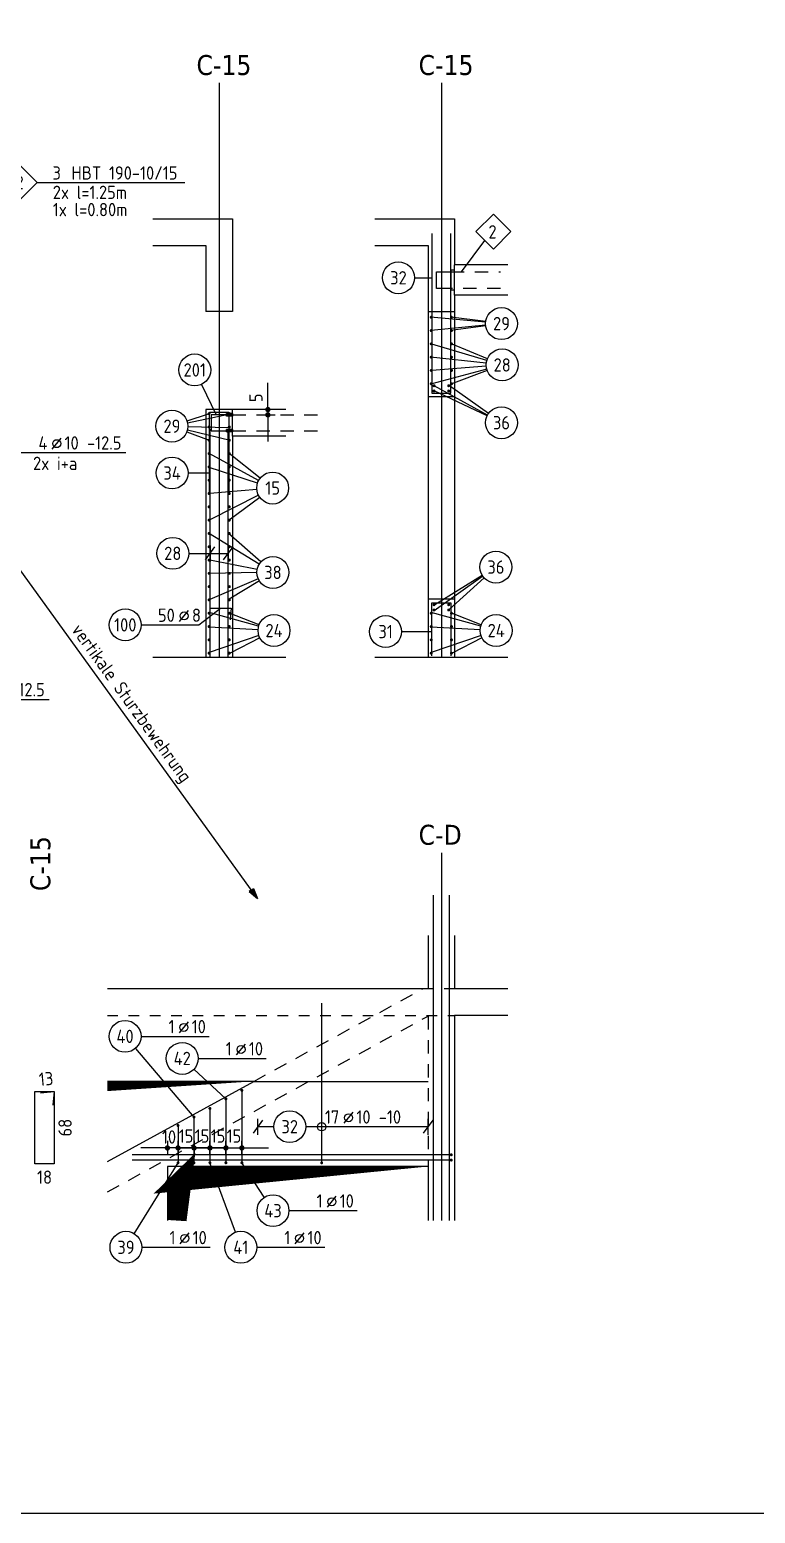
# Model space of a CAD drawing. Extents: x 399 to 532, y -4 to 185.
# Drawn here: x 456.75 to 463.57, y 22.05 to 35.99 of the extents above; entities that cross this region are included whole.
import ezdxf
from ezdxf.enums import TextEntityAlignment as Align

# ---------------------------------------------------------------- set-up
doc = ezdxf.new("R2010")
doc.units = 0
doc.header["$LTSCALE"] = 0.5
doc.header["$MEASUREMENT"] = 0
doc.header["$PDMODE"] = 2
for name, pattern in [('AUSGEZOGEN', [1000.01, 1000, 0.01]), ('DOT', [0.175, 0.05, -0.125]), ('HIDDEN', [0.375, 0.25, -0.125])]:
    doc.linetypes.add(name, pattern=pattern)
doc.layers.get('Defpoints').update_dxf_attribs({"linetype": 'CONTINUOUS'})
for name, color, linetype in [('ACHSEN', 7, 'CONTINUOUS'), ('AFU', 9, 'CONTINUOUS'), ('BETON', 7, 'CONTINUOUS'), ('Decke', 7, 'CONTINUOUS'), ('DRUEBER', 7, 'CONTINUOUS'), ('HBT', 7, 'CONTINUOUS'), ('Lenton 1', 7, 'CONTINUOUS'), ('MASSE', 7, 'CONTINUOUS'), ('RND', 7, 'CONTINUOUS'), ('SCHATTEN', 253, 'CONTINUOUS'), ('TEXT', 7, 'CONTINUOUS'), ('VERDECKT', 7, 'CONTINUOUS')]:
    doc.layers.add(name, color=color, linetype=linetype)
doc.layers.add('ANSICHTSFENSTER', color=7, linetype='CONTINUOUS', plot=False)
doc.styles.add('HELV', font='tahoma.ttf')
doc.styles.get("Standard").update_dxf_attribs({"font": 'iso'})
doc.styles.add('TXT', font='isocp.shx')
doc.linetypes.add('AFU_50K', pattern='A,0.15,["/",Standard,S=0.2,R=0,X=-0.01,Y=-0.1],0.07,["/",Standard,S=0.2,R=0,X=-0.01,Y=-0.1],0.15', length=0.37)
doc.linetypes.add('AFU_50L', pattern='A,0.75,["/",Standard,S=0.2,R=0,X=-0.01,Y=-0.1],0.07,["/",Standard,S=0.2,R=0,X=-0.01,Y=-0.1],0.75', length=1.57)
doc.dimstyles.new('DOT_I', dxfattribs={"dimscale": 0.5, "dimtxt": 0.25, "dimasz": 0.25, "dimexe": 0.1, "dimexo": 0.3, "dimgap": 0.1, "dimtad": 1, "dimdec": 3, "dimzin": 3, "dimtxsty": 'TXT', "dimblk": 'DOT', "dimblk1": 'DOT', "dimblk2": 'DOT', "dimsah": 1, "dimcen": 0.1, "dimse1": 1, "dimse2": 1, "dimazin": 0, "dimtfac": 1, "dimtdec": 4, "dimtix": 1, "dimtmove": 2, "dimatfit": 3, "dimldrblk": 'DOT', "dimfxl": 0.7, "dimfxlon": 1, "dimtvp": 1, "dimtolj": 1, "dimtzin": 0, "dimarcsym": 0})

# ---------------------------------------------------------------- blocks, each defined once
blk = doc.blocks.new('RND_LEI')
at = {"layer": 'RND', "color": 7, "linetype": 'Continuous'}
blk.add_line((1.022, 0.066), (1.19, 0.27), dxfattribs=at)
for centre, radius in [((0, 0), 0.3), ((1.106, 0.168), 0.075)]:
    blk.add_circle(centre, radius, dxfattribs=at)
at = {"layer": 'RND', "color": 7, "linetype": 'Continuous', "style": 'TXT'}
blk.add_attdef('ANZ', text='', height=0.25, dxfattribs=at).set_placement((0.931, 0.057), align=Align.RIGHT)
for tag, p in [('DUM', (1.253, 0.057)), ('ABSTD', (1.674, 0.057)), ('POSTXT', (0.374, -0.327))]:
    blk.add_attdef(tag, p, '', height=0.25, dxfattribs=at)
blk.add_attdef('POSL', text='', height=0.25, dxfattribs=at).set_placement((0, 0), align=Align.MIDDLE)
blk = doc.blocks.new('RND_HIN')
at = {"layer": 'RND', "color": 7, "linetype": 'Continuous'}
blk.add_circle((0, 0), 0.3, dxfattribs=at)
at = {"layer": 'RND', "color": 7, "linetype": 'Continuous', "style": 'TXT'}
blk.add_attdef('POSI', text='', height=0.25, dxfattribs=at).set_placement((0, 0), align=Align.MIDDLE)
blk = doc.blocks.new('lei_gre')
at = {"layer": 'RND', "color": 7, "linetype": 'Continuous'}
for p, q in [((-0.09, -0.12), (0.09, 0.12)), ((0, 0.15), (0, -0.15))]:
    blk.add_line(p, q, dxfattribs=at)
blk = doc.blocks.new('DOT')
at = {"layer": 'MASSE', "color": 7, "linetype": 'Continuous'}
for p, q in [((0, 0), (-1, 0)), ((0, 0.54), (0, -0.54))]:
    blk.add_line(p, q, dxfattribs=at)
at = {"layer": 'MASSE', "color": 7, "linetype": 'Continuous', "const_width": 0.2}
blk.add_lwpolyline([(-0.1, 0, 1), (0.1, 0, 1)], format="xyb", close=True, dxfattribs=at)
blk = doc.blocks.new('*D772')
at = {"layer": 'Defpoints', "color": 0, "linetype": 'AUSGEZOGEN', "transparency": 16777216}
for p in [(458.04, 25.486), (458.04, 25.486), (458.14, 25.486)]:
    blk.add_point(p, dxfattribs=at)
at = {"layer": 'MASSE', "color": 0, "linetype": 'AUSGEZOGEN', "lineweight": -2, "transparency": 16777216}
for p, q in [((457.915, 25.486), (457.79, 25.486)), ((458.14, 25.486), (458.04, 25.486)), ((458.265, 25.486), (458.39, 25.486))]:
    blk.add_line(p, q, dxfattribs=at)
at = {"layer": 'MASSE', "color": 0, "linetype": 'AUSGEZOGEN', "lineweight": -2, "transparency": 16777216, "xscale": 0.125, "yscale": 0.125, "zscale": 0.125}
blk.add_blockref('DOT', (458.04, 25.486), dxfattribs=at)
at = {"layer": 'MASSE', "color": 0, "linetype": 'AUSGEZOGEN', "lineweight": -2, "transparency": 16777216, "xscale": 0.125, "yscale": 0.125, "zscale": 0.125, "rotation": 180}
blk.add_blockref('DOT', (458.14, 25.486), dxfattribs=at)
at = {"layer": 'MASSE', "color": 0, "linetype": 'AUSGEZOGEN', "transparency": 16777216, "insert": (458.055, 25.589), "char_height": 0.125, "attachment_point": 5, "style": 'TXT'}
blk.add_mtext('\\A1;10', dxfattribs=at)
blk = doc.blocks.new('*D773')
at = {"layer": 'Defpoints', "color": 0, "linetype": 'AUSGEZOGEN', "transparency": 16777216}
for p in [(458.14, 25.486), (458.29, 25.486), (458.29, 25.486)]:
    blk.add_point(p, dxfattribs=at)
at = {"layer": 'MASSE', "color": 0, "linetype": 'AUSGEZOGEN', "lineweight": -2, "transparency": 16777216}
for p, q in [((458.015, 25.486), (457.89, 25.486)), ((458.14, 25.486), (458.29, 25.486)), ((458.415, 25.486), (458.54, 25.486))]:
    blk.add_line(p, q, dxfattribs=at)
at = {"layer": 'MASSE', "color": 0, "linetype": 'AUSGEZOGEN', "lineweight": -2, "transparency": 16777216, "xscale": 0.125, "yscale": 0.125, "zscale": 0.125}
blk.add_blockref('DOT', (458.14, 25.486), dxfattribs=at)
at = {"layer": 'MASSE', "color": 0, "linetype": 'AUSGEZOGEN', "lineweight": -2, "transparency": 16777216, "xscale": 0.125, "yscale": 0.125, "zscale": 0.125, "rotation": 180}
blk.add_blockref('DOT', (458.29, 25.486), dxfattribs=at)
at = {"layer": 'MASSE', "color": 0, "linetype": 'AUSGEZOGEN', "transparency": 16777216, "insert": (458.215, 25.598), "char_height": 0.125, "attachment_point": 5, "style": 'TXT'}
blk.add_mtext('\\A1;15', dxfattribs=at)
blk = doc.blocks.new('*D774')
at = {"layer": 'Defpoints', "color": 0, "linetype": 'AUSGEZOGEN', "transparency": 16777216}
for p in [(458.29, 25.486), (458.44, 25.486), (458.44, 25.486)]:
    blk.add_point(p, dxfattribs=at)
at = {"layer": 'MASSE', "color": 0, "linetype": 'AUSGEZOGEN', "lineweight": -2, "transparency": 16777216}
for p, q in [((458.165, 25.486), (458.04, 25.486)), ((458.29, 25.486), (458.44, 25.486)), ((458.565, 25.486), (458.69, 25.486))]:
    blk.add_line(p, q, dxfattribs=at)
at = {"layer": 'MASSE', "color": 0, "linetype": 'AUSGEZOGEN', "lineweight": -2, "transparency": 16777216, "xscale": 0.125, "yscale": 0.125, "zscale": 0.125}
blk.add_blockref('DOT', (458.29, 25.486), dxfattribs=at)
at = {"layer": 'MASSE', "color": 0, "linetype": 'AUSGEZOGEN', "lineweight": -2, "transparency": 16777216, "xscale": 0.125, "yscale": 0.125, "zscale": 0.125, "rotation": 180}
blk.add_blockref('DOT', (458.44, 25.486), dxfattribs=at)
at = {"layer": 'MASSE', "color": 0, "linetype": 'AUSGEZOGEN', "transparency": 16777216, "insert": (458.365, 25.598), "char_height": 0.125, "attachment_point": 5, "style": 'TXT'}
blk.add_mtext('\\A1;15', dxfattribs=at)
blk = doc.blocks.new('*D775')
at = {"layer": 'Defpoints', "color": 0, "linetype": 'AUSGEZOGEN', "transparency": 16777216}
for p in [(458.44, 25.486), (458.59, 25.486), (458.59, 25.486)]:
    blk.add_point(p, dxfattribs=at)
at = {"layer": 'MASSE', "color": 0, "linetype": 'AUSGEZOGEN', "lineweight": -2, "transparency": 16777216}
for p, q in [((458.315, 25.486), (458.19, 25.486)), ((458.44, 25.486), (458.59, 25.486)), ((458.715, 25.486), (458.84, 25.486))]:
    blk.add_line(p, q, dxfattribs=at)
at = {"layer": 'MASSE', "color": 0, "linetype": 'AUSGEZOGEN', "lineweight": -2, "transparency": 16777216, "xscale": 0.125, "yscale": 0.125, "zscale": 0.125}
blk.add_blockref('DOT', (458.44, 25.486), dxfattribs=at)
at = {"layer": 'MASSE', "color": 0, "linetype": 'AUSGEZOGEN', "lineweight": -2, "transparency": 16777216, "xscale": 0.125, "yscale": 0.125, "zscale": 0.125, "rotation": 180}
blk.add_blockref('DOT', (458.59, 25.486), dxfattribs=at)
at = {"layer": 'MASSE', "color": 0, "linetype": 'AUSGEZOGEN', "transparency": 16777216, "insert": (458.515, 25.598), "char_height": 0.125, "attachment_point": 5, "style": 'TXT'}
blk.add_mtext('\\A1;15', dxfattribs=at)
blk = doc.blocks.new('*D776')
at = {"layer": 'Defpoints', "color": 0, "linetype": 'AUSGEZOGEN', "transparency": 16777216}
for p in [(458.59, 25.486), (458.74, 25.486), (458.74, 25.486)]:
    blk.add_point(p, dxfattribs=at)
at = {"layer": 'MASSE', "color": 0, "linetype": 'AUSGEZOGEN', "lineweight": -2, "transparency": 16777216}
for p, q in [((458.465, 25.486), (458.34, 25.486)), ((458.59, 25.486), (458.74, 25.486)), ((458.865, 25.486), (458.99, 25.486))]:
    blk.add_line(p, q, dxfattribs=at)
at = {"layer": 'MASSE', "color": 0, "linetype": 'AUSGEZOGEN', "lineweight": -2, "transparency": 16777216, "xscale": 0.125, "yscale": 0.125, "zscale": 0.125}
blk.add_blockref('DOT', (458.59, 25.486), dxfattribs=at)
at = {"layer": 'MASSE', "color": 0, "linetype": 'AUSGEZOGEN', "lineweight": -2, "transparency": 16777216, "xscale": 0.125, "yscale": 0.125, "zscale": 0.125, "rotation": 180}
blk.add_blockref('DOT', (458.74, 25.486), dxfattribs=at)
at = {"layer": 'MASSE', "color": 0, "linetype": 'AUSGEZOGEN', "transparency": 16777216, "insert": (458.665, 25.598), "char_height": 0.125, "attachment_point": 5, "style": 'TXT'}
blk.add_mtext('\\A1;15', dxfattribs=at)
blk = doc.blocks.new('Pfeillinie')
at = {"layer": 'TEXT', "linetype": 'Continuous'}
blk.add_hatch(color=7, dxfattribs=at).paths.add_polyline_path([(0, 0), (-0.8, 0.2), (-0.8, 0), (-0.8, -0.2)])
at = {"layer": 'TEXT', "color": 7, "linetype": 'Continuous'}
for p, q in [((-0.8, 0), (-0.8, 0.2)), ((-0.8, 0.2), (0, 0)), ((-0.8, 0), (-0.8, -0.2)), ((-0.8, -0.2), (0, 0))]:
    blk.add_line(p, q, dxfattribs=at)
blk = doc.blocks.new('HBT_LEI')
at = {"layer": 'HBT', "color": 7, "linetype": 'Continuous'}
blk.add_lwpolyline([(-0.33, 0), (0, 0.33), (0.33, 0), (0, -0.33)], close=True, dxfattribs=at)
at = {"layer": 'HBT', "color": 7, "linetype": 'Continuous', "style": 'TXT'}
blk.add_attdef('STKH', text='', height=0.25, dxfattribs=at).set_placement((0.776, 0.055), align=Align.RIGHT)
at = {"layer": 'HBT', "style": 'TXT'}
for tag, p in [('ARTH', (0.973, 0.055)), ('TEXTH', (0.415, -0.309))]:
    blk.add_attdef(tag, p, '', height=0.25, dxfattribs=at)
at = {"layer": 'HBT', "color": 7, "linetype": 'Continuous', "style": 'TXT'}
blk.add_attdef('POSH', text='', height=0.25, dxfattribs=at).set_placement((0, -0.126), align=Align.CENTER)
blk = doc.blocks.new('HBT2')
at = {"layer": 'MASSE', "color": 7, "linetype": 'AUSGEZOGEN'}
blk.add_lwpolyline([(0, -0.33), (-0.165, -0.165), (0, 0), (0.165, -0.165)], close=True, dxfattribs=at)
at = {"layer": 'TEXT', "color": 7, "linetype": 'AUSGEZOGEN', "style": 'TXT'}
blk.add_text('2', height=0.125, dxfattribs=at).set_placement((-0.046, -0.23))
blk = doc.blocks.new('110178')
at = {"layer": 'Lenton 1', "color": 102, "linetype": 'AUSGEZOGEN'}
for p, q in [((-0.11, -0.022), (-0.11, 0.022)), ((-0.108, 0.022), (-0.11, 0.022)), ((-0.108, 0.014), (-0.11, 0.016)), ((-0.106, 0.019), (-0.108, 0.022)), ((-0.108, 0.014), (-0.061, 0.009)), ((-0.105, 0.019), (-0.103, 0.022)), ((-0.007, 0.022), (-0.103, 0.022)), ((-0.061, 0.009), (-0.061, -0.009)), ((-0.061, 0.009), (-0.055, 0.009)), ((-0.049, 0.009), (-0.055, 0.009)), ((-0.002, 0.014), (-0.049, 0.009)), ((-0.049, -0.009), (-0.049, 0.009)), ((-0.005, 0.019), (-0.007, 0.022)), ((-0.004, 0.019), (-0.002, 0.022)), ((0, 0.022), (-0.002, 0.022)), ((-0.002, 0.014), (0, 0.016)), ((0, 0.022), (0, -0.022)), ((-0.108, -0.014), (-0.11, -0.016)), ((-0.108, -0.022), (-0.11, -0.022)), ((-0.108, -0.014), (-0.061, -0.009)), ((-0.106, -0.019), (-0.108, -0.022)), ((-0.105, -0.019), (-0.103, -0.022)), ((-0.007, -0.022), (-0.103, -0.022)), ((-0.061, -0.009), (-0.055, -0.009)), ((-0.049, -0.009), (-0.055, -0.009)), ((-0.002, -0.014), (-0.049, -0.009)), ((-0.005, -0.019), (-0.007, -0.022)), ((-0.004, -0.019), (-0.002, -0.022)), ((-0.002, -0.014), (0, -0.016)), ((0, -0.022), (-0.002, -0.022))]:
    blk.add_line(p, q, dxfattribs=at)
for points in [[(-0.068, 0.01), (-0.068, -0.01)], [(-0.042, 0.01), (-0.042, -0.01)]]:
    blk.add_lwpolyline(points, dxfattribs=at)
for centre, start, end in [((-0.105, 0.019), 207.5, 332.5), ((-0.005, 0.019), 207.5, 332.5), ((-0.105, -0.019), 27.5, 152.5), ((-0.005, -0.019), 27.5, 152.5)]:
    blk.add_arc(centre, 0.00073, start, end, dxfattribs=at)
blk = doc.blocks.new('*D779')
at = {"layer": 'Defpoints', "color": 0, "linetype": 'AUSGEZOGEN', "transparency": 16777216}
for p in [(458.984, 32.423), (458.984, 32.373), (458.984, 32.373)]:
    blk.add_point(p, dxfattribs=at)
at = {"layer": 'MASSE', "color": 0, "linetype": 'AUSGEZOGEN', "lineweight": -2, "transparency": 16777216}
for p, q in [((458.984, 32.548), (458.984, 32.673)), ((458.984, 32.423), (458.984, 32.373)), ((458.984, 32.248), (458.984, 32.123))]:
    blk.add_line(p, q, dxfattribs=at)
at = {"layer": 'MASSE', "color": 0, "linetype": 'AUSGEZOGEN', "lineweight": -2, "transparency": 16777216, "xscale": 0.125, "yscale": 0.125, "zscale": 0.125}
for p, rotation in [((458.984, 32.423), 270), ((458.984, 32.373), 90)]:
    blk.add_blockref('DOT', p, dxfattribs=dict(at, rotation=rotation))
at = {"layer": 'MASSE', "color": 0, "linetype": 'AUSGEZOGEN', "transparency": 16777216, "insert": (458.872, 32.533), "char_height": 0.125, "attachment_point": 5, "rotation": 90, "style": 'TXT'}
blk.add_mtext('\\A1;5', dxfattribs=at)

msp = doc.modelspace()

# ---------------------------------------------------------------- linework, layer by layer
at = {"layer": 'ACHSEN', "color": 140, "linetype": 'AUSGEZOGEN'}
for p, q in [((458.5265, 35.4916), (458.5265, 30.0933)), ((460.6146, 35.4916), (460.6146, 30.0933)), ((460.6146, 28.26), (460.6146, 24.8038))]:
    msp.add_line(p, q, dxfattribs=at)
at = {"layer": 'AFU', "linetype": 'AFU_50K'}
for p, q in [((460.7396, 33.4971), (460.7396, 33.7821)), ((460.4896, 33.3433), (460.7396, 33.3433)), ((458.6515, 32.1733), (458.6515, 32.4233))]:
    msp.add_line(p, q, dxfattribs=at)
at = {"layer": 'AFU', "linetype": 'AFU_50L'}
msp.add_line((458.8508, 26.1117), (460.4896, 26.1117), dxfattribs=at)
at = {"layer": 'ANSICHTSFENSTER', "color": 2, "linetype": 'AUSGEZOGEN'}
msp.add_lwpolyline([(415.629, 22.0535), (484.7996, 22.0535), (484.7996, 63.6035), (415.629, 63.6035)], close=True, dxfattribs=at)
at = {"layer": 'BETON', "color": 6, "linetype": 'AUSGEZOGEN'}
for p, q in [((457.9015, 34.2133), (458.6515, 34.2133)), ((458.6515, 34.2133), (458.6515, 33.3433)), ((459.9896, 34.2133), (460.7396, 34.2133)), ((460.7396, 34.2133), (460.7396, 33.7821)), ((457.9015, 33.9633), (458.4015, 33.9633)), ((458.4015, 33.9633), (458.4015, 33.3433)), ((459.9896, 33.9633), (460.4896, 33.9633)), ((460.4896, 33.9633), (460.4896, 32.5433)), ((461.2396, 33.7821), (460.7396, 33.7821)), ((460.7396, 33.4971), (460.7396, 32.5433)), ((461.2396, 33.4971), (460.7396, 33.4971)), ((458.6515, 33.3433), (458.4015, 33.3433)), ((460.7396, 32.5433), (460.4896, 32.5433)), ((458.4015, 32.4233), (458.4015, 30.0933)), ((459.1515, 32.4233), (458.4015, 32.4233)), ((458.6515, 32.1733), (458.6515, 30.0933)), ((459.1515, 32.1733), (458.6515, 32.1733)), ((460.4896, 30.6433), (460.7396, 30.6433)), ((460.4896, 30.6433), (460.4896, 30.0933)), ((460.7396, 30.6433), (460.7396, 30.0933)), ((460.4896, 27.4817), (460.4896, 26.9817)), ((460.7396, 27.4817), (460.7396, 26.9817)), ((460.4896, 26.9817), (457.4752, 26.9817)), ((461.2396, 26.9817), (460.7396, 26.9817)), ((461.2396, 26.7317), (460.7396, 26.7317)), ((460.7396, 26.7317), (460.7396, 24.8038)), ((458.8508, 26.1117), (457.4752, 26.1117)), ((457.4752, 25.3585), (458.8508, 26.1117))]:
    msp.add_line(p, q, dxfattribs=at)
at = {"layer": 'BETON', "color": 7, "linetype": 'AUSGEZOGEN'}
msp.add_line((458.0396, 25.3117), (458.0396, 24.8038), dxfattribs=at)
at = {"layer": 'Decke', "linetype": 'Continuous'}
for p, q in [((460.4896, 32.5433), (460.4896, 30.6433)), ((460.7396, 32.5433), (460.7396, 30.6433)), ((459.1515, 30.0933), (457.9015, 30.0933)), ((461.2396, 30.0933), (459.9896, 30.0933)), ((460.4896, 25.3117), (458.0396, 25.3117)), ((460.4896, 25.3117), (460.4896, 24.8038))]:
    msp.add_line(p, q, dxfattribs=at)
at = {"layer": 'DRUEBER', "color": 7, "linetype": 'DOT'}
for p, q in [((460.7396, 26.9817), (460.4896, 26.9817)), ((457.4752, 26.7317), (460.7396, 26.7317))]:
    msp.add_line(p, q, dxfattribs=at)
at = {"layer": 'HBT', "color": 7, "linetype": 'AUSGEZOGEN'}
for p, q in [((456.816, 34.5554), (458.2028, 34.5554)), ((461.0209, 34.0122), (460.8014, 33.7176))]:
    msp.add_line(p, q, dxfattribs=at)
at = {"layer": 'RND', "color": 102, "linetype": 'AUSGEZOGEN'}
for p, q in [((460.3613, 33.6611), (460.5246, 33.6611)), ((461.0306, 33.2437), (460.5127, 33.2907)), ((461.0307, 33.2154), (460.5196, 33.1651)), ((461.0312, 33.2491), (460.7027, 33.291)), ((461.0314, 33.2096), (460.7027, 33.1642)), ((461.0425, 32.8848), (460.5263, 33.0381)), ((461.0478, 32.8997), (460.7161, 33.0374)), ((461.0372, 32.8585), (460.5127, 32.9159)), ((461.0367, 32.8305), (460.5266, 32.7907)), ((461.0414, 32.8033), (460.5266, 32.6651)), ((461.0457, 32.7899), (460.7031, 32.6627)), ((458.3613, 32.6595), (458.498, 32.3733)), ((461.0481, 32.3714), (460.5458, 32.6468)), ((461.0573, 32.3862), (460.6905, 32.6468)), ((461.0439, 32.3632), (460.5458, 32.5974)), ((458.2244, 32.3154), (458.4245, 32.3842)), ((458.2291, 32.2982), (458.6285, 32.3842)), ((458.2227, 32.2134), (458.4315, 32.1342)), ((458.2283, 32.2313), (458.6285, 32.1342)), ((458.2325, 32.2632), (458.6165, 32.2543)), ((458.8974, 31.757), (458.4315, 32.0092)), ((458.9118, 31.7788), (458.6215, 32.0092)), ((458.2336, 31.827), (458.4365, 31.827)), ((458.8865, 31.7314), (458.4315, 31.8772)), ((458.8799, 31.6726), (458.4385, 31.6342)), ((458.8954, 31.6181), (458.4378, 31.3874)), ((458.9087, 31.5964), (458.6215, 31.3842)), ((458.9037, 30.9709), (458.4256, 31.2629)), ((458.919, 30.9917), (458.6145, 31.2592)), ((458.2404, 31.072), (458.6115, 31.072)), ((458.8845, 30.9213), (458.4384, 31.0079)), ((458.894, 30.8334), (458.438, 30.637)), ((458.8817, 30.8906), (458.4385, 30.8842)), ((458.9038, 30.8143), (458.6215, 30.6412)), ((461.0049, 30.8566), (460.5458, 30.5329)), ((460.9997, 30.8644), (460.5528, 30.5892)), ((461.0164, 30.8422), (460.6887, 30.5446)), ((458.3338, 30.3999), (458.5398, 30.5557)), ((458.897, 30.3871), (458.4315, 30.5162)), ((458.9016, 30.4011), (458.615, 30.5117)), ((460.9851, 30.3871), (460.5196, 30.5162)), ((460.9897, 30.4011), (460.7031, 30.5117)), ((458.8918, 30.3544), (458.4315, 30.3772)), ((458.8994, 30.2991), (458.4315, 30.1412)), ((458.9082, 30.2783), (458.6285, 30.1342)), ((460.2407, 30.3371), (460.5246, 30.3371)), ((460.9799, 30.3544), (460.5196, 30.3772)), ((460.9875, 30.2991), (460.5196, 30.1412)), ((460.9963, 30.2783), (460.7166, 30.1342)), ((457.7391, 26.4206), (458.2896, 25.7767)), ((458.2891, 26.2252), (458.5896, 25.9467)), ((457.7289, 24.6804), (458.1396, 25.3467)), ((458.6783, 24.6936), (458.4396, 25.3467)), ((458.9506, 25.0226), (458.7396, 25.3467))]:
    msp.add_line(p, q, dxfattribs=at)
at = {"layer": 'RND', "color": 7, "linetype": 'AUSGEZOGEN'}
for p, q in [((456.5967, 32.0185), (457.6492, 32.0185)), ((457.7938, 30.3999), (458.3338, 30.3999)), ((455.8758, 29.7005), (456.9283, 29.7005)), ((457.7916, 26.5346), (458.4316, 26.5346)), ((458.3291, 26.3272), (458.9691, 26.3272)), ((459.0396, 25.6858), (458.8896, 25.6858)), ((460.4896, 25.6858), (459.3396, 25.6858)), ((459.1824, 24.8969), (459.8224, 24.8969)), ((457.8002, 24.5527), (458.4402, 24.5527)), ((458.8797, 24.5527), (459.5197, 24.5527))]:
    msp.add_line(p, q, dxfattribs=at)
at = {"layer": 'RND', "color": 1, "linetype": 'AUSGEZOGEN'}
for p, q in [((459.4896, 26.8467), (459.4896, 25.3467)), ((458.5896, 25.9467), (458.5896, 25.3467)), ((458.7396, 26.0267), (458.7396, 25.3467)), ((458.4396, 25.8567), (458.4396, 25.3467)), ((458.1396, 25.6967), (458.1396, 25.3467)), ((458.2896, 25.7767), (458.2896, 25.3467))]:
    msp.add_line(p, q, dxfattribs=at)
for points in [[(460.5246, 34.0783), (460.5246, 32.5783), (460.7046, 32.5783), (460.7046, 34.0783)], [(460.7036, 33.5616), (460.5696, 33.5616), (460.5696, 33.7176), (460.7036, 33.7176)], [(458.4365, 31.6483), (458.4365, 32.3983), (458.6165, 32.3983), (458.6165, 31.6483)], [(458.6515, 32.3733), (458.4515, 32.3733), (458.4515, 32.2233), (458.6515, 32.2233)], [(458.4415, 30.0933), (458.4415, 32.2433)], [(458.6115, 30.0933), (458.6115, 32.2433)], [(458.4398, 30.6657), (458.4398, 30.5557), (458.6398, 30.5557), (458.6302, 30.4461)], [(460.5246, 30.1083), (460.5246, 30.6083), (460.7046, 30.6083), (460.7046, 30.1083)], [(460.5396, 24.8038), (460.5396, 27.8617)], [(460.6896, 24.8038), (460.6896, 27.8617)], [(456.8456, 26.0054), (456.9751, 26.0167), (456.9751, 25.3367), (456.7951, 25.3367), (456.7951, 26.0167), (456.9751, 26.0167), (456.9638, 25.8872)], [(460.7078, 25.4219), (457.7078, 25.4219)], [(460.7078, 25.3719), (457.7078, 25.3719)]]:
    msp.add_lwpolyline(points, dxfattribs=at)
at = {"layer": 'RND', "color": 9, "linetype": 'AUSGEZOGEN'}
msp.add_lwpolyline([(460.7036, 33.5466), (460.7396, 33.5466), (460.7396, 33.7326), (460.7036, 33.7326)], close=True, dxfattribs=at)
at = {"layer": 'RND', "color": 1, "linetype": 'HIDDEN'}
for points in [[(460.7036, 33.7176), (461.1696, 33.7176)], [(461.1696, 33.5616), (460.7036, 33.5616)], [(458.6515, 32.3733), (459.5015, 32.3733)], [(458.6515, 32.2233), (459.5015, 32.2233)]]:
    msp.add_lwpolyline(points, dxfattribs=at)
at = {"layer": 'RND', "color": 7, "linetype": 'AUSGEZOGEN', "const_width": 0.014}
for points in [[(460.5126, 33.2901, 1), (460.5266, 33.2901, 1)], [(460.5126, 33.1651, 1), (460.5266, 33.1651, 1)], [(460.7166, 33.2901, -1), (460.7026, 33.2901, -1)], [(460.7166, 33.1651, -1), (460.7026, 33.1651, -1)], [(460.5126, 33.0401, 1), (460.5266, 33.0401, 1)], [(460.7166, 33.0401, -1), (460.7026, 33.0401, -1)], [(460.5126, 32.9151, 1), (460.5266, 32.9151, 1)], [(460.7166, 32.9151, -1), (460.7026, 32.9151, -1)], [(460.5126, 32.7901, 1), (460.5266, 32.7901, 1)], [(460.7166, 32.7901, -1), (460.7026, 32.7901, -1)], [(460.5126, 32.6651, 1), (460.5266, 32.6651, 1)], [(460.5388, 32.6468, -1), (460.5528, 32.6468, -1)], [(460.6905, 32.6468, 1), (460.6765, 32.6468, 1)], [(460.7166, 32.6651, -1), (460.7026, 32.6651, -1)], [(460.5388, 32.5974, -1), (460.5528, 32.5974, -1)], [(460.6905, 32.5974, 1), (460.6765, 32.5974, 1)], [(458.4245, 32.3842, 1), (458.4385, 32.3842, 1)], [(458.6285, 32.3842, -1), (458.6145, 32.3842, -1)], [(458.4245, 32.2592, 1), (458.4385, 32.2592, 1)], [(458.6285, 32.2592, -1), (458.6145, 32.2592, -1)], [(458.4245, 32.1342, 1), (458.4385, 32.1342, 1)], [(458.6285, 32.1342, -1), (458.6145, 32.1342, -1)], [(458.4245, 32.0092, 1), (458.4385, 32.0092, 1)], [(458.6285, 32.0092, -1), (458.6145, 32.0092, -1)], [(458.4245, 31.8842, 1), (458.4385, 31.8842, 1)], [(458.6285, 31.8842, -1), (458.6145, 31.8842, -1)], [(458.4245, 31.7592, 1), (458.4385, 31.7592, 1)], [(458.4245, 31.6342, 1), (458.4385, 31.6342, 1)], [(458.6285, 31.7592, -1), (458.6145, 31.7592, -1)], [(458.6285, 31.6342, -1), (458.6145, 31.6342, -1)], [(458.4245, 31.5092, 1), (458.4385, 31.5092, 1)], [(458.6285, 31.5092, -1), (458.6145, 31.5092, -1)], [(458.4245, 31.3842, 1), (458.4385, 31.3842, 1)], [(458.6285, 31.3842, -1), (458.6145, 31.3842, -1)], [(458.4245, 31.2592, 1), (458.4385, 31.2592, 1)], [(458.6285, 31.2592, -1), (458.6145, 31.2592, -1)], [(458.4245, 31.1342, 1), (458.4385, 31.1342, 1)], [(458.6285, 31.1342, -1), (458.6145, 31.1342, -1)], [(458.4245, 31.0092, 1), (458.4385, 31.0092, 1)], [(458.6285, 31.0092, -1), (458.6145, 31.0092, -1)], [(458.4245, 30.8842, 1), (458.4385, 30.8842, 1)], [(458.6285, 30.8842, -1), (458.6145, 30.8842, -1)], [(458.4245, 30.7592, 1), (458.4385, 30.7592, 1)], [(458.6285, 30.7592, -1), (458.6145, 30.7592, -1)], [(458.4245, 30.6342, 1), (458.4385, 30.6342, 1)], [(458.6285, 30.6342, -1), (458.6145, 30.6342, -1)], [(460.5388, 30.5892, 1), (460.5528, 30.5892, 1)], [(460.5388, 30.5399, 1), (460.5528, 30.5399, 1)], [(460.6905, 30.5892, -1), (460.6765, 30.5892, -1)], [(460.6905, 30.5399, -1), (460.6765, 30.5399, -1)], [(458.4245, 30.5092, 1), (458.4385, 30.5092, 1)], [(458.4245, 30.3842, 1), (458.4385, 30.3842, 1)], [(458.6285, 30.5092, -1), (458.6145, 30.5092, -1)], [(458.6285, 30.3842, -1), (458.6145, 30.3842, -1)], [(460.5126, 30.5092, 1), (460.5266, 30.5092, 1)], [(460.5126, 30.3842, 1), (460.5266, 30.3842, 1)], [(460.7166, 30.5092, -1), (460.7026, 30.5092, -1)], [(460.7166, 30.3842, -1), (460.7026, 30.3842, -1)], [(458.4245, 30.2592, 1), (458.4385, 30.2592, 1)], [(458.6285, 30.2592, -1), (458.6145, 30.2592, -1)], [(460.5126, 30.2592, 1), (460.5266, 30.2592, 1)], [(460.7166, 30.2592, -1), (460.7026, 30.2592, -1)], [(458.4245, 30.1342, 1), (458.4385, 30.1342, 1)], [(458.6285, 30.1342, -1), (458.6145, 30.1342, -1)], [(460.5126, 30.1342, 1), (460.5266, 30.1342, 1)], [(460.7166, 30.1342, -1), (460.7026, 30.1342, -1)], [(458.5966, 25.9467, -1), (458.5826, 25.9467, -1)], [(458.7466, 26.0267, -1), (458.7326, 26.0267, -1)], [(458.2966, 25.7767, -1), (458.2826, 25.7767, -1)], [(458.4466, 25.8567, -1), (458.4326, 25.8567, -1)], [(458.1466, 25.6967, -1), (458.1326, 25.6967, -1)], [(460.7148, 25.4219, -1), (460.7008, 25.4219, -1)], [(460.7148, 25.3719, -1), (460.7008, 25.3719, -1)], [(458.1466, 25.3467, -1), (458.1326, 25.3467, -1)], [(458.2966, 25.3467, -1), (458.2826, 25.3467, -1)], [(458.4466, 25.3467, -1), (458.4326, 25.3467, -1)], [(458.5966, 25.3467, -1), (458.5826, 25.3467, -1)], [(458.7466, 25.3467, -1), (458.7326, 25.3467, -1)], [(459.4966, 25.3467, -1), (459.4826, 25.3467, -1)]]:
    msp.add_lwpolyline(points, format="xyb", close=True, dxfattribs=at)
at = {"layer": 'RND', "color": 102, "linetype": 'AUSGEZOGEN'}
msp.add_lwpolyline([(458.8879, 27.8291), (455.1102, 33.0483)], dxfattribs=at)
at = {"layer": 'RND', "color": 7, "linetype": 'AUSGEZOGEN'}
msp.add_circle((459.4896, 25.6858), 0.04, dxfattribs=at)
at = {"layer": 'SCHATTEN', "color": 15, "linetype": 'AUSGEZOGEN'}
for points in [[(457.4752, 26.066, 0.0914, 0, 0), (458.8508, 26.1117, 0, 0, 0)], [(458.1294, 24.8038, 0.1802, 0.2446, 0), (458.1615, 25.3018, 0, 0, 0), (458.0483, 25.1916, 0.241, 0, 0), (460.4896, 25.3117, 0, 0, 0)]]:
    msp.add_lwpolyline(points, format="xyseb", dxfattribs=at)
at = {"layer": 'VERDECKT', "color": 7, "linetype": 'HIDDEN'}
for p, q in [((458.8508, 26.1117), (460.4396, 26.9817)), ((457.4752, 25.0735), (460.4896, 26.7241)), ((460.4896, 26.7241), (460.4896, 25.3117))]:
    msp.add_line(p, q, dxfattribs=at)

# ---------------------------------------------------------------- block references
at = {"layer": 'HBT', "color": 7, "linetype": 'AUSGEZOGEN', "xscale": 0.5, "yscale": 0.5, "zscale": 0.5}
msp.add_blockref('HBT_LEI', (456.651, 34.5554), dxfattribs=at).add_auto_attribs({'POSH': '2', 'STKH': '3', 'ARTH': 'HBT 190-10/15'})
at = {"layer": 'Lenton 1', "color": 102, "linetype": 'AUSGEZOGEN', "xscale": 0.5, "yscale": 0.5, "zscale": 0.5}
for p in [(458.6515, 32.3733), (458.6515, 32.2233)]:
    msp.add_blockref('110178', p, dxfattribs=at)
at = {"layer": 'RND', "color": 1, "linetype": 'AUSGEZOGEN'}
msp.add_blockref('HBT2', (461.1034, 34.2597), dxfattribs=at)
at = {"layer": 'RND', "color": 7, "linetype": 'AUSGEZOGEN', "xscale": 0.5, "yscale": 0.5, "zscale": 0.5}
for name, p, values in [('RND_HIN', (460.2113, 33.6611), {'POSI': '32'}), ('RND_HIN', (461.18, 33.2301), {'POSI': '29'}), ('RND_HIN', (458.2966, 32.7949), {'POSI': '201'}), ('RND_HIN', (461.1863, 32.8421), {'POSI': '28'}), ('RND_HIN', (458.0825, 32.2667), {'POSI': '29'}), ('RND_HIN', (461.1796, 32.2993), {'POSI': '36'}), ('RND_LEI', (456.4467, 32.0185), {'POSL': '28', 'DUM': '10', 'ANZ': '4', 'ABSTD': '-12.5', 'POSTXT': '  2x i+a'}), ('RND_HIN', (458.0836, 31.827), {'POSI': '34'}), ('RND_HIN', (459.0293, 31.6856), {'POSI': '15'}), ('RND_HIN', (458.0904, 31.072), {'POSI': '28'}), ('RND_HIN', (461.1274, 30.9431), {'POSI': '36'}), ('RND_HIN', (459.0317, 30.8927), {'POSI': '38'}), ('RND_LEI', (457.6438, 30.3999), {'POSL': '100', 'DUM': '8', 'ANZ': '50'}), ('RND_HIN', (459.0416, 30.347), {'POSI': '24'}), ('RND_HIN', (460.0907, 30.3371), {'POSI': '31'}), ('RND_HIN', (461.1297, 30.347), {'POSI': '24'}), ('RND_LEI', (455.7258, 29.7005), {'POSL': '10', 'DUM': '10', 'ANZ': '4', 'ABSTD': '-12.5'}), ('RND_LEI', (457.6416, 26.5346), {'POSL': '40', 'DUM': '10', 'ANZ': '1'}), ('RND_LEI', (458.1791, 26.3272), {'POSL': '42', 'DUM': '10', 'ANZ': '1'}), ('RND_LEI', (459.1896, 25.6858), {'POSL': '32', 'DUM': '10', 'ANZ': '17', 'ABSTD': '-10'}), ('RND_LEI', (459.0324, 24.8969), {'POSL': '43', 'DUM': '10', 'ANZ': '1'}), ('RND_LEI', (457.6502, 24.5527), {'POSL': '39', 'DUM': '10', 'ANZ': '1'}), ('RND_LEI', (458.7297, 24.5527), {'POSL': '41', 'DUM': '10', 'ANZ': '1'})]:
    msp.add_blockref(name, p, dxfattribs=at).add_auto_attribs(values)
for p in [(458.4415, 31.072), (458.6115, 31.072)]:
    msp.add_blockref('lei_gre', p, dxfattribs=at)
at = {"layer": 'RND', "color": 102, "linetype": 'AUSGEZOGEN', "xscale": 0.125, "yscale": 0.125, "zscale": 0.125, "rotation": 305.8971882232373}
msp.add_blockref('Pfeillinie', (458.8879, 27.8291), dxfattribs=at)
at = {"layer": 'RND', "color": 7, "linetype": 'AUSGEZOGEN', "xscale": 0.5, "yscale": 0.5, "zscale": 0.5, "rotation": 180}
for p in [(458.8896, 25.6858), (460.4896, 25.6858)]:
    msp.add_blockref('lei_gre', p, dxfattribs=at)

# ---------------------------------------------------------------- texts
at = {"layer": 'ACHSEN', "color": 6, "linetype": 'AUSGEZOGEN', "style": 'HELV'}
for s, p in [('C-15', (458.3129, 35.5659)), ('C-15', (460.401, 35.5659)), ('C-D', (460.401, 28.3343))]:
    msp.add_text(s, height=0.1875, dxfattribs=at).set_placement(p)
msp.add_text('C-15', height=0.1875, rotation=90, dxfattribs=at).set_placement((456.9392, 27.8994))
at = {"layer": 'RND', "color": 7, "linetype": 'AUSGEZOGEN', "style": 'TXT'}
for s, rotation, p in [('13', 5, (456.8995, 26.1356)), ('68', 90, (457.0777, 25.6767))]:
    msp.add_text(s, height=0.125, rotation=rotation, dxfattribs=at).set_placement(p, align=Align.MIDDLE)
msp.add_text('18', height=0.125, dxfattribs=at).set_placement((456.8851, 25.2117), align=Align.MIDDLE)
at = {"layer": 'TEXT', "color": 7, "linetype": 'AUSGEZOGEN', "style": 'TXT'}
for s, p in [('2x l=1.25m', (456.9624, 34.4008)), ('1x l=0.80m', (456.9624, 34.239))]:
    msp.add_text(s, height=0.125, dxfattribs=at).set_placement(p)
msp.add_text('vertikale Sturzbewehrung', height=0.125, rotation=305.89719, dxfattribs=at).set_placement((457.1312, 30.3538))

# ---------------------------------------------------------------- dimensions: what is measured, and where the dimension line sits
at = {"layer": 'MASSE', "color": 7, "linetype": 'AUSGEZOGEN'}
dim = msp.add_linear_dim(base=(458.9841, 32.3733), p1=(458.9841, 32.4233), p2=(458.9841, 32.3733), angle=90, dimstyle='DOT_I', override={"dimdec": 0, "dimlfac": 100}, dxfattribs=at)
dim.commit()
dim.dimension.update_dxf_attribs({"geometry": '*D779', "text_midpoint": (458.8716, 32.5328), "dimtype": 160})
dim = msp.add_linear_dim(base=(458.0396, 25.4855), p1=(458.1396, 25.4855), p2=(458.0396, 25.4855), dimstyle='DOT_I', override={"dimdec": 0, "dimlfac": 100}, dxfattribs=at)
dim.commit()
dim.dimension.update_dxf_attribs({"geometry": '*D772', "text_midpoint": (458.0554, 25.5889), "dimtype": 160})
for base, p1, p2, picture, middle in [((458.2896, 25.4855), (458.1396, 25.4855), (458.2896, 25.4855), '*D773', (458.2146, 25.598)), ((458.4396, 25.4855), (458.2896, 25.4855), (458.4396, 25.4855), '*D774', (458.3646, 25.598)), ((458.5896, 25.4855), (458.4396, 25.4855), (458.5896, 25.4855), '*D775', (458.5146, 25.598)), ((458.7396, 25.4855), (458.5896, 25.4855), (458.7396, 25.4855), '*D776', (458.6646, 25.598))]:
    dim = msp.add_linear_dim(base=base, p1=p1, p2=p2, dimstyle='DOT_I', override={"dimdec": 0, "dimlfac": 100}, dxfattribs=at)
    dim.commit()
    dim.dimension.update_dxf_attribs({"geometry": picture, "text_midpoint": middle})

doc.saveas('drawing.dxf')
